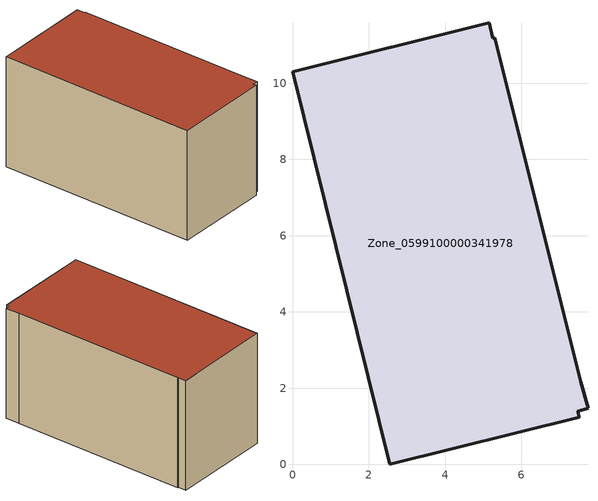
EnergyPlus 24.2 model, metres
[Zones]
Zone_0599100000341978
 floor ground (C_G): 2.55,0 0,10.3 5.16,11.59 5.25,11.18 5.31,11.19 7.56,2.17 7.75,1.47 7.48,1.4 7.52,1.24 z0
 wall outside (C_F): 0,10.3 2.55,0 7.52,1.24 7.48,1.4 7.75,1.47 7.56,2.17 5.31,11.19 5.25,11.18 5.16,11.59 0,10.3 z0:5.9
 roof outside (C_R): 2.55,0 7.52,1.24 7.48,1.4 7.75,1.47 7.56,2.17 5.31,11.19 5.25,11.18 5.16,11.59 0,10.3 z5.9
[BUILDING]
Pand.0599100000341978: North Axis=0; Terrain=City; Loads Convergence Tolerance Value=0.04; Temperature Convergence Tolerance Value=0.4; Solar Distribution=FullExterior; Maximum Number of Warmup Days=25; Minimum Number of Warmup Days=1
[Site:Location]
Rotterdam.The.Hague.AP_ZH_NLD Design_Conditions: Latitude=51.96; Longitude=4.45; Time Zone=1; Elevation=-4.5
[SITE:GROUNDTEMPERATURE:BUILDINGSURFACE]
18, 18, 18, 18, 18, 18, 18, 18, 18, 18, 18, 18
[MATERIAL] Thermal Absorptance=0.9; Solar Absorptance=0.7; Visible Absorptance=0.7
Name | Roughness | Thickness | Conductivity | Density | Specific Heat
G.TC.1992-2005 | MediumSmooth | 0.15 | 0.06 | 540 | 1210
F.TC.1992-2005 | Rough | 0.3 | 0.12 | 1920 | 840
R.TC.1992-2005 | MediumRough | 0.2 | 0.08 | 1500 | 1000
[CONSTRUCTION]
C_G: G.TC.1992-2005
C_F: F.TC.1992-2005
C_R: R.TC.1992-2005
[ZONE]
Zone_0599100000341978: Type=1; Multiplier=1; Ceiling Height=Autocalculate; Volume=Autocalculate; Floor Area=autocalculate; Part of Total Floor Area=Yes
[ZONEINFILTRATION:DESIGNFLOWRATE]
Infil_Zone_0599100000341978: Zone or ZoneList or Space or SpaceList=Zone_0599100000341978; Schedule=AlwaysOn; Design Flow Rate Calculation Method=Flow/Area; Flow Rate per Floor Area=0.0015; Constant Term Coefficient=1; Temperature Term Coefficient=0; Velocity Term Coefficient=0; Velocity Squared Term Coefficient=0
[HVACTEMPLATE:ZONE:IDEALLOADSAIRSYSTEM]
Zone_0599100000341978: Maximum Heating Supply Air Temperature=50; Minimum Cooling Supply Air Temperature=13; Maximum Heating Supply Air Humidity Ratio=0.0156; Minimum Cooling Supply Air Humidity Ratio=0.0077; Heating Limit=NoLimit; Cooling Limit=NoLimit; Dehumidification Control Type=ConstantSensibleHeatRatio; Cooling Sensible Heat Ratio=0.7; Dehumidification Setpoint=60; Humidification Control Type=None; Humidification Setpoint=30; Outdoor Air Method=None; Outdoor Air Flow Rate per Person=0.00944; Outdoor Air Flow Rate per Zone Floor Area=0; Outdoor Air Flow Rate per Zone=0; Demand Controlled Ventilation Type=None; Outdoor Air Economizer Type=NoEconomizer; Heat Recovery Type=None; Sensible Heat Recovery Effectiveness=0.7; Latent Heat Recovery Effectiveness=0.65
[ZONECONTROL:THERMOSTAT]
ThermostatControl_Zone_0599100000341978: Zone or ZoneList=Zone_0599100000341978; Control Type Schedule=DualSetpointControlType; Control 1=Thermostat_Zone_0599100000341978; Temperature Difference Between Cutout And Setpoint=0
[THERMOSTATSETPOINT:DUALSETPOINT]
Thermostat_Zone_0599100000341978: Heating Setpoint Temperature Schedule=HeatingSetpoint_Zone_0599100000341978; Cooling Setpoint Temperature Schedule=CoolingSetpoint_Zone_0599100000341978
[SCHEDULE:COMPACT]
HeatingSetpoint_Zone_0599100000341978: Through: 12/31, For: AllDays, Until: 24:00, 21
CoolingSetpoint_Zone_0599100000341978: Through: 12/31, For: AllDays, Until: 24:00, 24
DualSetpointControlType: Through: 12/31, For: AllDays, Until: 24:00, 4
AlwaysOn: Through: 12/31, For: AllDays, Until: 24:00, 1
